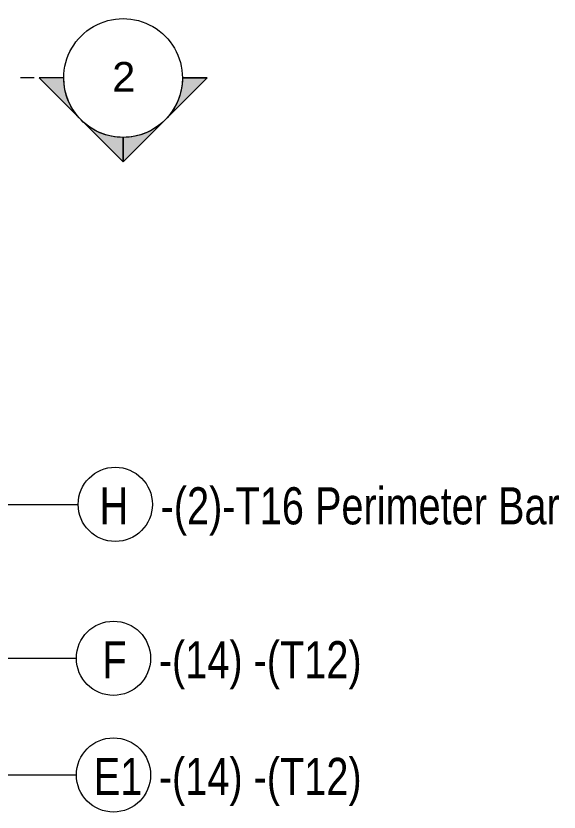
# Model space of a CAD drawing. Header units: millimetres. Extents: x -22025 to -1429, y -2879 to 29261.
# Drawn here: x -18905 to -17075, y -2635 to 46 of the extents above; entities that cross this region are included whole.
import ezdxf

# ---------------------------------------------------------------- set-up
doc = ezdxf.new("R2010")
doc.units = ezdxf.units.MM
doc.layers.add('G-ANNO-SYMB', color=111, linetype='Continuous', lineweight=9)
doc.layers.add('S-RBAR-IDEN', color=171, linetype='Continuous', lineweight=9)
doc.styles.add('Arial_1', font='arial.ttf', dxfattribs={"height": 99.99999999999993})
doc.styles.add('Nirmala UI Semilight', font='NirmalaS.ttf', dxfattribs={"width": 0.8, "height": 124.9999999999999})

# ---------------------------------------------------------------- blocks, each defined once
blk = doc.blocks.new('M_Rebar Tag_rfa MARK - DOT 1_5-794230-Elevation Front Copy 1')
at = {"layer": 'S-RBAR-IDEN'}
blk.add_circle((-18576.58902878392, -2117.369800805109), 125, dxfattribs=at)
blk = doc.blocks.new('M_Rebar Tag_rfa MARK - DOT 1 MM-794228-Elevation Front Copy 1')
at = {"layer": 'S-RBAR-IDEN'}
blk.add_circle((-21163.23295135821, -2510.54463479525), 125, dxfattribs=at)
blk = doc.blocks.new('M_Rebar Tag_rfa Dimension - ARROW-793927-Elevation Front Copy 1')
at = {"layer": 'S-RBAR-IDEN'}
blk.add_circle((-18346.59912857721, 8365.081496225854), 125, dxfattribs=at)
blk = doc.blocks.new('Detail View - M_Section Head - Filled SHOP DWG-1002450-Elevation Front Copy 1')
at = {"layer": 'G-ANNO-SYMB'}
h = blk.add_hatch(color=256, dxfattribs=at)
edge = h.paths.add_edge_path()
edge.add_line((-19419.6734977001, 9102.878540600019), (-19561.09485393741, 8961.457184362715))
edge.add_arc((-19419.67349770011, 8820.035828125401), 199.9999999999997, 90.00000000000011, 134.9999999999995, ccw=False)
edge.add_line((-19419.67349770011, 9020.035828125403), (-19419.6734977001, 9102.878540600019))
h = blk.add_hatch(color=256, dxfattribs=at)
edge = h.paths.add_edge_path()
edge.add_line((-19702.51621017472, 8820.035828125407), (-19619.67349770011, 8820.035828125407))
edge.add_arc((-19419.67349770011, 8820.035828125401), 200.0000000000003, 134.9999999999996, 179.9999999999988, ccw=False)
edge.add_line((-19561.09485393741, 8961.457184362713), (-19702.51621017472, 8820.035828125407))
h = blk.add_hatch(color=256, dxfattribs=at)
edge = h.paths.add_edge_path()
edge.add_line((-19702.51621017472, 8820.035828125403), (-19561.09485393742, 8678.614471888095))
edge.add_arc((-19419.67349770011, 8820.035828125403), 200, 180.0000000000004, 224.9999999999993, ccw=False)
edge.add_line((-19619.67349770011, 8820.035828125403), (-19702.51621017472, 8820.035828125403))
h = blk.add_hatch(color=256, dxfattribs=at)
edge = h.paths.add_edge_path()
edge.add_line((-19419.67349770011, 8537.193115650787), (-19419.67349770011, 8620.035828125403))
edge.add_arc((-19419.67349770011, 8820.035828125403), 200.0000000000003, 224.9999999999994, 270, ccw=False)
edge.add_line((-19561.09485393742, 8678.614471888095), (-19419.67349770011, 8537.193115650787))
for p, q in [((-19702.51621017472, 8820.035828125405), (-19419.6734977001, 9102.878540600019)), ((-19561.09485393741, 8961.457184362715), (-19419.6734977001, 9102.878540600019)), ((-19419.67349770011, 9020.035828125403), (-19419.6734977001, 9102.878540600017)), ((-19419.6734977001, 9102.878540600019), (-19419.67349770011, 9020.035828125403)), ((-19702.51621017472, 8820.035828125407), (-19561.09485393741, 8961.457184362713)), ((-19702.51621017472, 8820.035828125405), (-19419.67349770011, 8537.193115650787)), ((-19619.67349770011, 8820.035828125407), (-19702.51621017472, 8820.035828125407)), ((-19702.51621017472, 8820.035828125403), (-19619.67349770011, 8820.035828125403)), ((-19561.09485393742, 8678.614471888095), (-19702.51621017472, 8820.035828125403)), ((-19419.67349770011, 8537.193115650787), (-19561.09485393742, 8678.614471888095)), ((-19419.67349770011, 8620.035828125403), (-19419.67349770011, 8537.193115650787)), ((-19419.67349770011, 8620.035828125403), (-19419.67349770011, 8537.193115650787))]:
    blk.add_line(p, q, dxfattribs=at)
for centre, radius, start, end in [((-19419.67349770011, 8820.035828125403), 200, 90, 269.9999999999996), ((-19419.67349770011, 8820.035828125401), 199.9999999999997, 89.99999999999974, 134.9999999999991), ((-19419.67349770011, 8820.035828125403), 200, 269.9999999999996, 90), ((-19419.67349770011, 8820.035828125401), 200.0000000000003, 134.9999999999993, 179.9999999999984), ((-19419.67349770011, 8820.035828125403), 200, 180, 224.9999999999989), ((-19419.67349770011, 8820.035828125403), 200.0000000000003, 224.9999999999991, 269.9999999999996)]:
    blk.add_arc(centre, radius, start, end, dxfattribs=at)

msp = doc.modelspace()

# ---------------------------------------------------------------- linework, layer by layer
at = {"layer": 'G-ANNO-SYMB'}
msp.add_line((-18844.11146788121, -163.4040000000319), (-18890.02700212573, -163.4040000000319), dxfattribs=at)
at = {"layer": 'S-RBAR-IDEN'}
for p, q in [((-19086.73539640368, -1599.125432510803), (-18695.45420552697, -1599.125432510803)), ((-19056.25487034714, -2117.36980080511), (-18701.58902878392, -2117.369800805109)), ((-18977.22334385397, -2510.235904520904), (-18701.58902878392, -2510.235904520904))]:
    msp.add_line(p, q, dxfattribs=at)

# ---------------------------------------------------------------- block references
at = {"layer": 'G-ANNO-SYMB', "extrusion": (0, 0, -1), "rotation": 90.00000000000038}
msp.add_blockref('Detail View - M_Section Head - Filled SHOP DWG-1002450-Elevation Front Copy 1', (27364.14729600649, 19256.26949770014), dxfattribs=at)
at = {"layer": 'S-RBAR-IDEN'}
for name, p in [('M_Rebar Tag_rfa Dimension - ARROW-793927-Elevation Front Copy 1', (-223.8550769497443, -9964.206928736658)), ('M_Rebar Tag_rfa MARK - DOT 1_5-794230-Elevation Front Copy 1', (0, 0)), ('M_Rebar Tag_rfa MARK - DOT 1 MM-794228-Elevation Front Copy 1', (2586.643922574307, 0.3087302743476315))]:
    msp.add_blockref(name, p, dxfattribs=at)

# ---------------------------------------------------------------- texts
at = {"layer": 'G-ANNO-SYMB', "insert": (-18580.80293904789, -109.5701507400437), "char_height": 99.99999999999993, "width": 96.20249999999993, "attachment_point": 1, "style": 'Arial_1'}
msp.add_mtext('2', dxfattribs=at)
at = {"layer": 'S-RBAR-IDEN', "char_height": 124.9999999999999, "attachment_point": 1, "style": 'Nirmala UI Semilight'}
for s, insert, width in [('H', (-18623.41566532588, -1541.523057099824), 118.6497499999999), ('-(2)-T16 Perimeter Bar', (-18417.69002288494, -1541.523057099824), 1603.374999999999), ('F', (-18613.55048858284, -2059.767425394131), 80.16874999999995), ('-(14) -(T12)', (-18423.8248461419, -2059.767425394131), 772.8267499999995), ('E1', (-18642.75048858284, -2452.633529109924), 150.7172499999999), ('-(14) -(T12)', (-18423.82484614189, -2452.633529109924), 772.8267499999995)]:
    msp.add_mtext(s, dxfattribs=dict(at, insert=insert, width=width))

doc.saveas('drawing.dxf')
